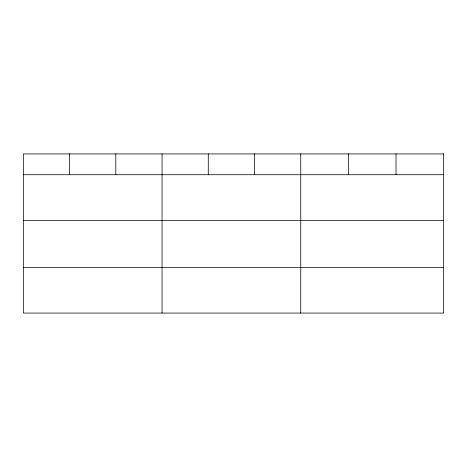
<?xml version="1.0" encoding="UTF-8"?>
<svg xmlns="http://www.w3.org/2000/svg" width="467" height="467" viewBox="0 0 467 467"><rect width="100%" height="100%" fill="white"/><g stroke="black" fill="none" stroke-linecap="round" stroke-linejoin="round"><path stroke-width="0.7" d="M23.35 174.716L443.65 174.716M23.35 220.371L443.65 220.371M23.35 267.41L443.65 267.41M396.016 153.935L396.016 174.716M348.382 153.935L348.382 174.716M300.748 153.935L300.748 313.065M254.515 153.935L254.515 174.716M208.282 153.935L208.282 174.716M162.049 153.935L162.049 313.065M115.816 153.935L115.816 174.716M69.583 153.935L69.583 174.716M443.65 153.935L23.35 153.935L23.35 313.065L443.65 313.065L443.65 153.935"/></g></svg>
